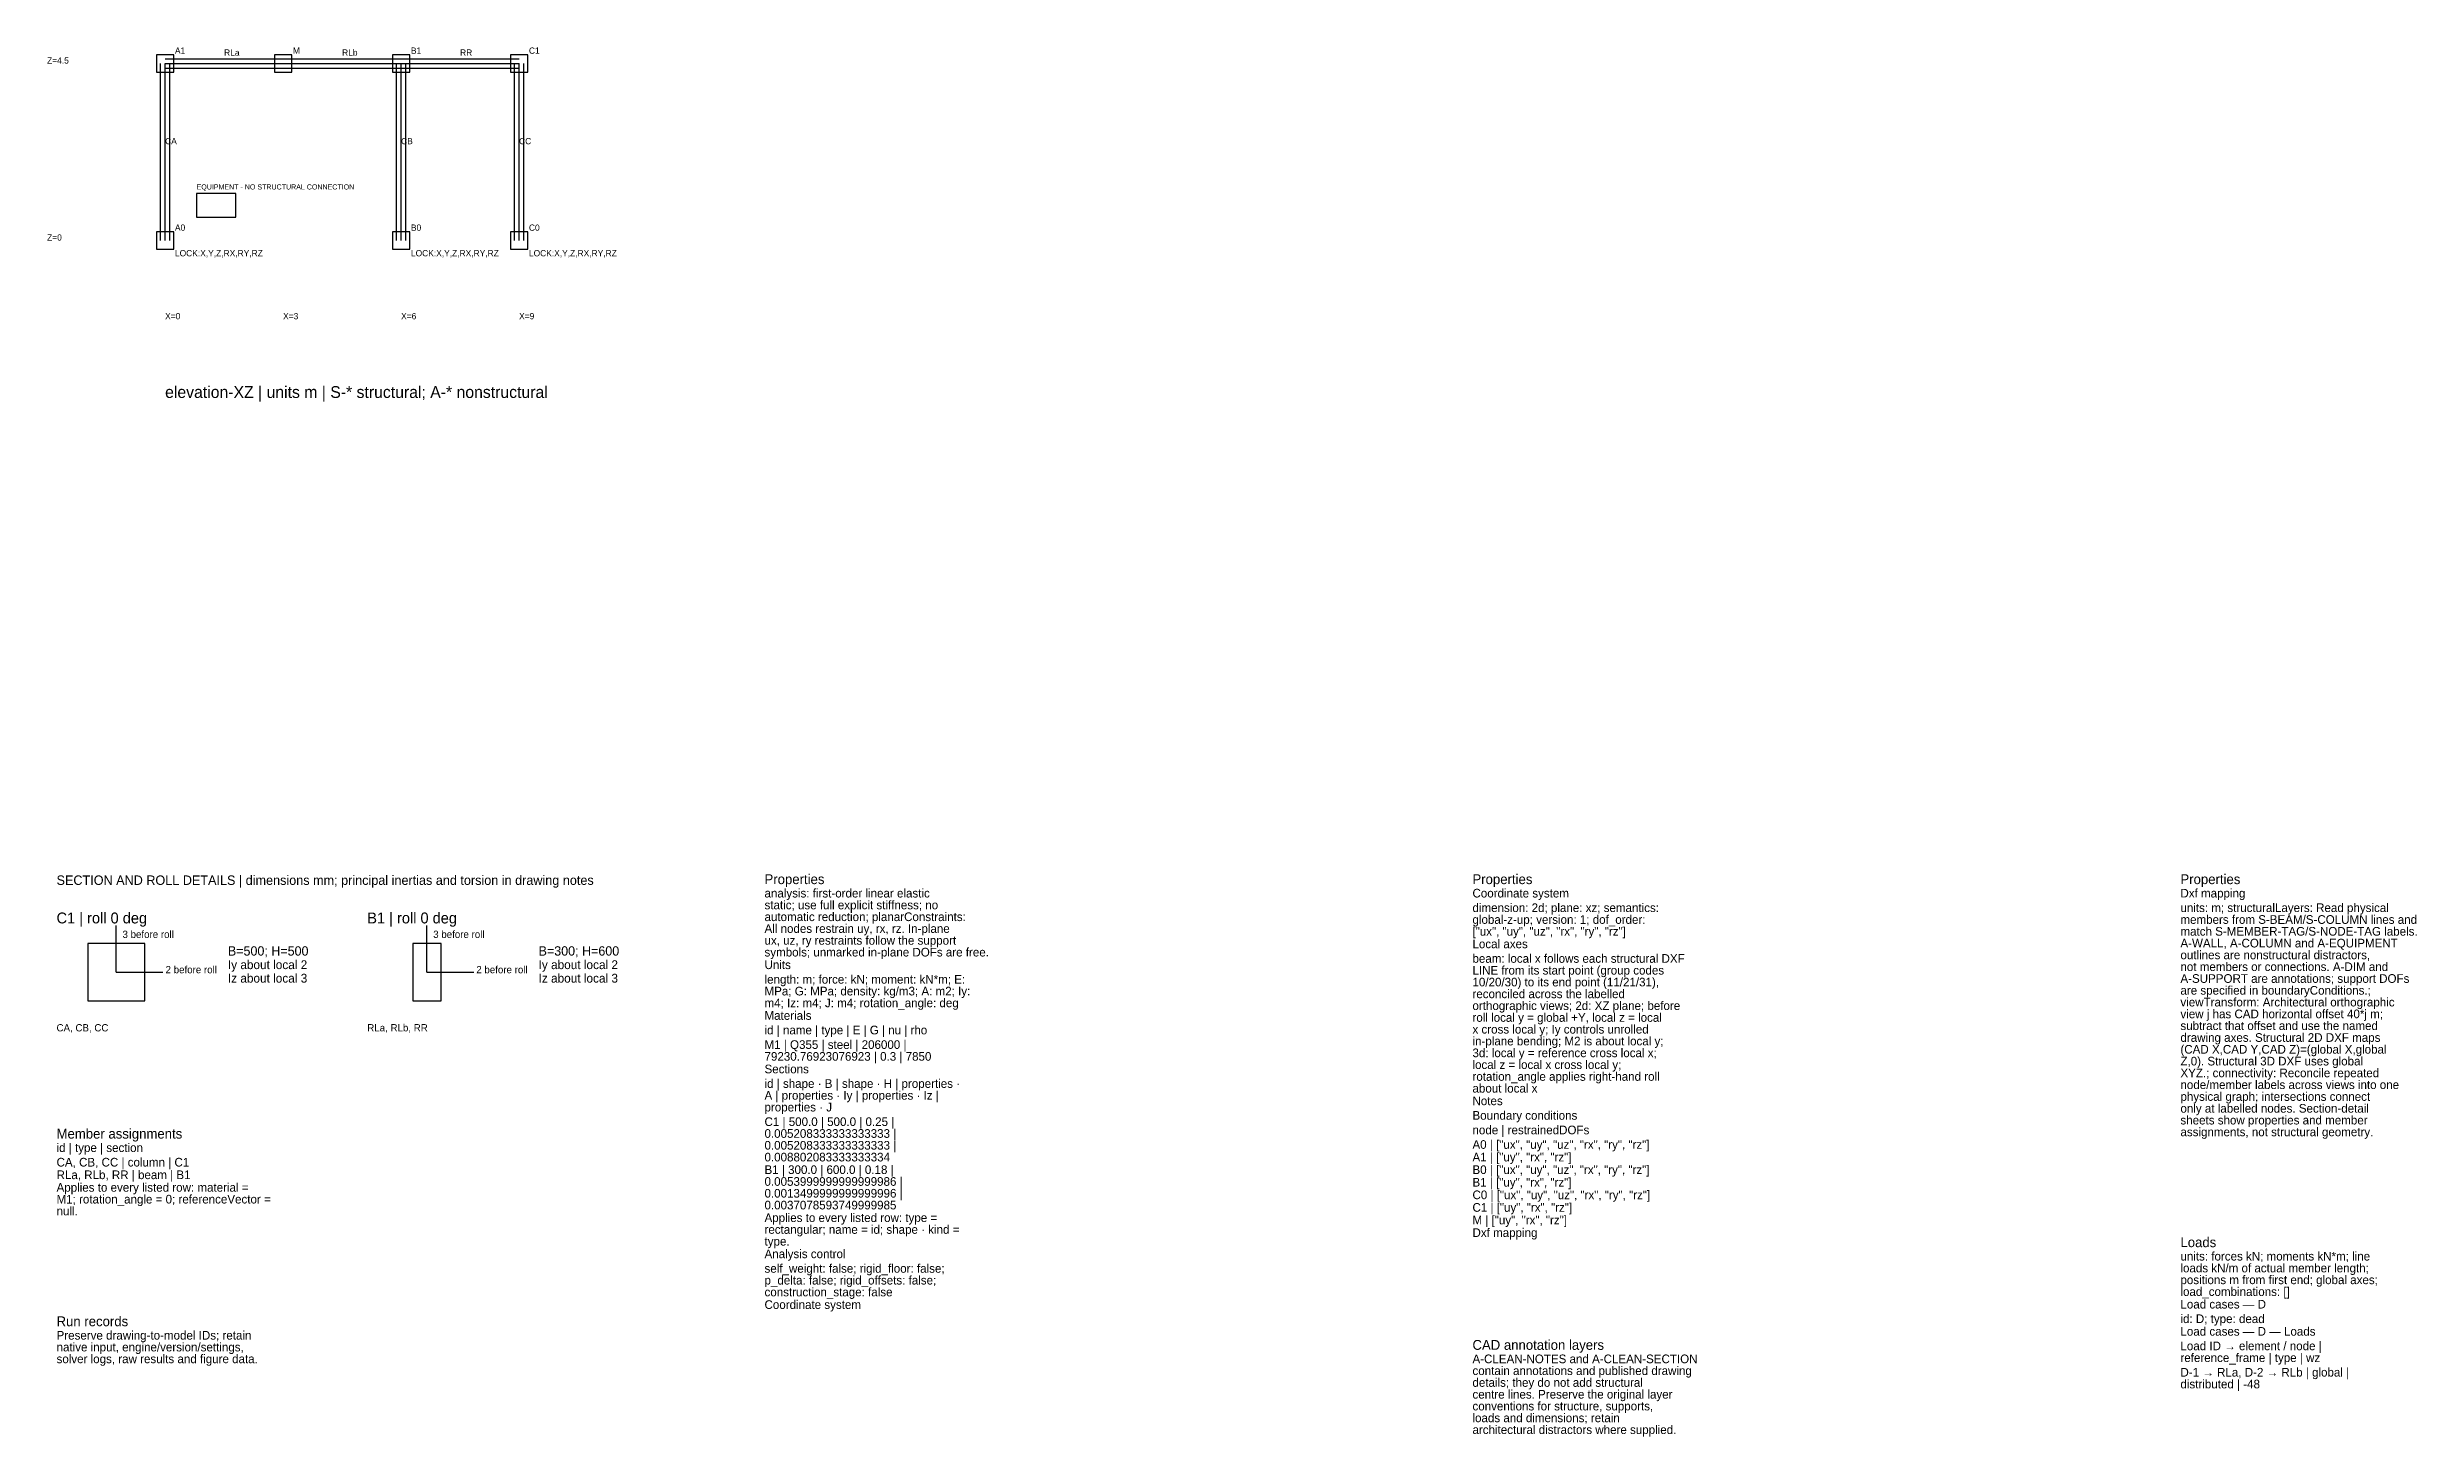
# Model space of a CAD drawing. Extents: x -3 to 57.2, y -30.4 to 4.9.
import ezdxf

# ---------------------------------------------------------------- set-up
doc = ezdxf.new("R2010")
doc.units = 0

msp = doc.modelspace()

# ---------------------------------------------------------------- linework, layer by layer
at = {"layer": 'A-CLEAN-SECTION'}
for p, q in [((-1.242, -18.6), (-1.242, -17.412)), ((6.658, -18.6), (6.658, -17.412)), ((-0.516, -17.874), (-1.968, -17.874)), ((-1.968, -17.874), (-1.968, -19.326)), ((-0.516, -19.326), (-0.516, -17.874)), ((7.021, -17.874), (6.295, -17.874)), ((6.295, -17.874), (6.295, -19.326)), ((7.021, -19.326), (7.021, -17.874)), ((-1.242, -18.6), (-0.054, -18.6)), ((6.658, -18.6), (7.846, -18.6)), ((-1.968, -19.326), (-0.516, -19.326)), ((6.295, -19.326), (7.021, -19.326))]:
    msp.add_line(p, q, dxfattribs=at)
at = {"layer": 'A-COLUMN'}
for p, q in [((0.22, 4.72), (-0.22, 4.72)), ((-0.22, 4.72), (-0.22, 4.28)), ((-0.22, 4.28), (0.22, 4.28)), ((0.22, 4.28), (0.22, 4.72)), ((3.22, 4.72), (2.78, 4.72)), ((2.78, 4.72), (2.78, 4.28)), ((2.78, 4.28), (3.22, 4.28)), ((3.22, 4.28), (3.22, 4.72)), ((6.22, 4.72), (5.78, 4.72)), ((5.78, 4.72), (5.78, 4.28)), ((5.78, 4.28), (6.22, 4.28)), ((6.22, 4.28), (6.22, 4.72)), ((9.22, 4.72), (8.78, 4.72)), ((8.78, 4.72), (8.78, 4.28)), ((8.78, 4.28), (9.22, 4.28)), ((9.22, 4.28), (9.22, 4.72)), ((0.22, 0.22), (-0.22, 0.22)), ((-0.22, 0.22), (-0.22, -0.22)), ((0.22, -0.22), (0.22, 0.22)), ((6.22, 0.22), (5.78, 0.22)), ((5.78, 0.22), (5.78, -0.22)), ((6.22, -0.22), (6.22, 0.22)), ((9.22, 0.22), (8.78, 0.22)), ((8.78, 0.22), (8.78, -0.22)), ((9.22, -0.22), (9.22, 0.22)), ((-0.22, -0.22), (0.22, -0.22)), ((5.78, -0.22), (6.22, -0.22)), ((8.78, -0.22), (9.22, -0.22))]:
    msp.add_line(p, q, dxfattribs=at)
at = {"layer": 'A-EQUIPMENT'}
for p, q in [((1.8, 1.2), (0.8, 1.2)), ((0.8, 1.2), (0.8, 0.6)), ((1.8, 0.6), (1.8, 1.2)), ((0.8, 0.6), (1.8, 0.6))]:
    msp.add_line(p, q, dxfattribs=at)
at = {"layer": 'A-WALL'}
for p, q in [((-0.12, 0), (-0.12, 4.5)), ((0, 4.62), (3, 4.62)), ((0, 4.38), (3, 4.38)), ((0.12, 0), (0.12, 4.5)), ((3, 4.62), (6, 4.62)), ((3, 4.38), (6, 4.38)), ((5.88, 0), (5.88, 4.5)), ((6, 4.62), (9, 4.62)), ((6, 4.38), (9, 4.38)), ((6.12, 0), (6.12, 4.5)), ((8.88, 0), (8.88, 4.5)), ((9.12, 0), (9.12, 4.5))]:
    msp.add_line(p, q, dxfattribs=at)
at = {"layer": 'S-BEAM'}
for p, q in [((0, 4.5), (3, 4.5)), ((3, 4.5), (6, 4.5)), ((6, 4.5), (9, 4.5))]:
    msp.add_line(p, q, dxfattribs=at)
at = {"layer": 'S-COLUMN'}
for p, q in [((0, 0), (0, 4.5)), ((6, 0), (6, 4.5)), ((9, 0), (9, 4.5))]:
    msp.add_line(p, q, dxfattribs=at)

# ---------------------------------------------------------------- texts
at = {"layer": 'A-CLEAN-NOTES'}
for s, height, p in [('Properties', 0.25, (15.24, -16.36)), ('Properties', 0.25, (33.24, -16.36)), ('Properties', 0.25, (51.24, -16.36)), ('static; use full explicit stiffness; no', 0.22, (15.24, -17)), ('analysis: first-order linear elastic', 0.22, (15.24, -16.7)), ('dimension: 2d; plane: xz; semantics:', 0.22, (33.24, -17.07)), ('Coordinate system', 0.22, (33.24, -16.7)), ('units: m; structuralLayers: Read physical', 0.22, (51.24, -17.07)), ('Dxf mapping', 0.22, (51.24, -16.7)), ('All nodes restrain uy, rx, rz. In-plane', 0.22, (15.24, -17.6)), ('automatic reduction; planarConstraints:', 0.22, (15.24, -17.3)), ('global-z-up; version: 1; dof_order:', 0.22, (33.24, -17.37)), ('["ux", "uy", "uz", "rx", "ry", "rz"]', 0.22, (33.24, -17.67)), ('members from S-BEAM/S-COLUMN lines and', 0.22, (51.24, -17.37)), ('match S-MEMBER-TAG/S-NODE-TAG labels.', 0.22, (51.24, -17.67)), ('symbols; unmarked in-plane DOFs are free.', 0.22, (15.24, -18.2)), ('ux, uz, ry restraints follow the support', 0.22, (15.24, -17.9)), ('Local axes', 0.22, (33.24, -17.99)), ('A-WALL, A-COLUMN and A-EQUIPMENT', 0.22, (51.24, -17.97)), ('outlines are nonstructural distractors,', 0.22, (51.24, -18.27)), ('length: m; force: kN; moment: kN*m; E:', 0.22, (15.24, -18.89)), ('Units', 0.22, (15.24, -18.52)), ('beam: local x follows each structural DXF', 0.22, (33.24, -18.36)), ('LINE from its start point (group codes', 0.22, (33.24, -18.66)), ('A-SUPPORT are annotations; support DOFs', 0.22, (51.24, -18.87)), ('not members or connections. A-DIM and', 0.22, (51.24, -18.57)), ('m4; Iz: m4; J: m4; rotation_angle: deg', 0.22, (15.24, -19.49)), ('MPa; G: MPa; density: kg/m3; A: m2; Iy:', 0.22, (15.24, -19.19)), ('reconciled across the labelled', 0.22, (33.24, -19.26)), ('10/20/30) to its end point (11/21/31),', 0.22, (33.24, -18.96)), ('viewTransform: Architectural orthographic', 0.22, (51.24, -19.47)), ('are specified in boundaryConditions.;', 0.22, (51.24, -19.17)), ('Materials', 0.22, (15.24, -19.81)), ('orthographic views; 2d: XZ plane; before', 0.22, (33.24, -19.56)), ('roll local y = global +Y, local z = local', 0.22, (33.24, -19.86)), ('view j has CAD horizontal offset 40*j m;', 0.22, (51.24, -19.77)), ('subtract that offset and use the named', 0.22, (51.24, -20.07)), ('id | name | type | E | G | nu | rho', 0.22, (15.24, -20.18)), ('M1 | Q355 | steel | 206000 |', 0.22, (15.24, -20.55)), ('x cross local y; Iy controls unrolled', 0.22, (33.24, -20.16)), ('in-plane bending; M2 is about local y;', 0.22, (33.24, -20.46)), ('drawing axes. Structural 2D DXF maps', 0.22, (51.24, -20.37)), ('(CAD X,CAD Y,CAD Z)=(global X,global', 0.22, (51.24, -20.67)), ('Sections', 0.22, (15.24, -21.17)), ('79230.76923076923 | 0.3 | 7850', 0.22, (15.24, -20.85)), ('3d: local y = reference cross local x;', 0.22, (33.24, -20.76)), ('local z = local x cross local y;', 0.22, (33.24, -21.06)), ('XYZ.; connectivity: Reconcile repeated', 0.22, (51.24, -21.27)), ('Z,0). Structural 3D DXF uses global', 0.22, (51.24, -20.97)), ('A | properties · Iy | properties · Iz |', 0.22, (15.24, -21.84)), ('id | shape · B | shape · H | properties ·', 0.22, (15.24, -21.54)), ('about local x', 0.22, (33.24, -21.66)), ('rotation_angle applies right-hand roll', 0.22, (33.24, -21.36)), ('physical graph; intersections connect', 0.22, (51.24, -21.87)), ('node/member labels across views into one', 0.22, (51.24, -21.57)), ('C1 | 500.0 | 500.0 | 0.25 |', 0.22, (15.24, -22.51)), ('properties · J', 0.22, (15.24, -22.14)), ('Notes', 0.22, (33.24, -21.98)), ('Boundary conditions', 0.22, (33.24, -22.35)), ('sheets show properties and member', 0.22, (51.24, -22.47)), ('only at labelled nodes. Section-detail', 0.22, (51.24, -22.17)), ('Member assignments', 0.25, (-2.76, -22.83)), ('0.005208333333333333 |', 0.22, (15.24, -22.81)), ('0.005208333333333333 |', 0.22, (15.24, -23.11)), ('A0 | ["ux", "uy", "uz", "rx", "ry", "rz"]', 0.22, (33.24, -23.09)), ('node | restrainedDOFs', 0.22, (33.24, -22.72)), ('assignments, not structural geometry.', 0.22, (51.24, -22.77)), ('CA, CB, CC | column | C1', 0.22, (-2.76, -23.54)), ('id | type | section', 0.22, (-2.76, -23.17)), ('0.008802083333333334', 0.22, (15.24, -23.41)), ('A1 | ["uy", "rx", "rz"]', 0.22, (33.24, -23.41)), ('Applies to every listed row: material =', 0.22, (-2.76, -24.18)), ('RLa, RLb, RR | beam | B1', 0.22, (-2.76, -23.86)), ('0.0053999999999999986 |', 0.22, (15.24, -24.03)), ('B1 | 300.0 | 600.0 | 0.18 |', 0.22, (15.24, -23.73)), ('B0 | ["ux", "uy", "uz", "rx", "ry", "rz"]', 0.22, (33.24, -23.73)), ('B1 | ["uy", "rx", "rz"]', 0.22, (33.24, -24.05)), ('null.', 0.22, (-2.76, -24.78)), ('M1; rotation_angle = 0; referenceVector =', 0.22, (-2.76, -24.48)), ('0.0013499999999999996 |', 0.22, (15.24, -24.33)), ('0.0037078593749999985', 0.22, (15.24, -24.63)), ('C0 | ["ux", "uy", "uz", "rx", "ry", "rz"]', 0.22, (33.24, -24.37)), ('C1 | ["uy", "rx", "rz"]', 0.22, (33.24, -24.69)), ('Applies to every listed row: type =', 0.22, (15.24, -24.95)), ('rectangular; name = id; shape · kind =', 0.22, (15.24, -25.25)), ('M | ["uy", "rx", "rz"]', 0.22, (33.24, -25.01)), ('Dxf mapping', 0.22, (33.24, -25.33)), ('Analysis control', 0.22, (15.24, -25.87)), ('type.', 0.22, (15.24, -25.55)), ('units: forces kN; moments kN*m; line', 0.22, (51.24, -25.93)), ('Loads', 0.25, (51.24, -25.59)), ('self_weight: false; rigid_floor: false;', 0.22, (15.24, -26.24)), ('p_delta: false; rigid_offsets: false;', 0.22, (15.24, -26.54)), ('positions m from first end; global axes;', 0.22, (51.24, -26.53)), ('loads kN/m of actual member length;', 0.22, (51.24, -26.23)), ('construction_stage: false', 0.22, (15.24, -26.84)), ('Coordinate system', 0.22, (15.24, -27.16)), ('load_combinations: []', 0.22, (51.24, -26.83)), ('Load cases — D', 0.22, (51.24, -27.15)), ('Preserve drawing-to-model IDs; retain', 0.22, (-2.76, -27.94)), ('Run records', 0.25, (-2.76, -27.6)), ('id: D; type: dead', 0.22, (51.24, -27.52)), ('Load cases — D — Loads', 0.22, (51.24, -27.84)), ('solver logs, raw results and figure data.', 0.22, (-2.76, -28.54)), ('native input, engine/version/settings,', 0.22, (-2.76, -28.24)), ('A-CLEAN-NOTES and A-CLEAN-SECTION', 0.22, (33.24, -28.54)), ('CAD annotation layers', 0.25, (33.24, -28.2)), ('reference_frame | type | wz', 0.22, (51.24, -28.51)), ('Load ID → element / node |', 0.22, (51.24, -28.21)), ('details; they do not add structural', 0.22, (33.24, -29.14)), ('contain annotations and published drawing', 0.22, (33.24, -28.84)), ('D-1 → RLa, D-2 → RLb | global |', 0.22, (51.24, -28.88)), ('centre lines. Preserve the original layer', 0.22, (33.24, -29.44)), ('conventions for structure, supports,', 0.22, (33.24, -29.74)), ('distributed | -48', 0.22, (51.24, -29.18)), ('architectural distractors where supplied.', 0.22, (33.24, -30.34)), ('loads and dimensions; retain', 0.22, (33.24, -30.04))]:
    msp.add_text(s, height=height, dxfattribs=at).set_placement(p)
at = {"layer": 'A-CLEAN-SECTION'}
for s, height, p in [('SECTION AND ROLL DETAILS | dimensions mm; principal inertias and torsion in drawing notes', 0.24, (-2.76, -16.38)), ('C1 | roll 0 deg', 0.2772, (-2.76, -17.3592)), ('B1 | roll 0 deg', 0.2772, (5.14, -17.3592)), ('3 before roll', 0.1848, (-1.0836, -17.7288)), ('B=500; H=500', 0.2376, (1.596, -18.1776)), ('3 before roll', 0.1848, (6.8164, -17.7288)), ('B=300; H=600', 0.2376, (9.496, -18.1776)), ('2 before roll', 0.1848, (0.012, -18.6264)), ('Iy about local 2', 0.2244, (1.596, -18.5208)), ('Iz about local 3', 0.2244, (1.596, -18.864)), ('2 before roll', 0.1848, (7.912, -18.6264)), ('Iy about local 2', 0.2244, (9.496, -18.5208)), ('Iz about local 3', 0.2244, (9.496, -18.864)), ('CA, CB, CC', 0.1848, (-2.76, -20.1048)), ('RLa, RLb, RR', 0.1848, (5.14, -20.1048))]:
    msp.add_text(s, height=height, dxfattribs=at).set_placement(p)
at = {"layer": 'A-DIM'}
for s, p in [('Z=4.5', (-3, 4.5)), ('Z=0', (-3, 0)), ('X=0', (0, -2)), ('X=3', (3, -2)), ('X=6', (6, -2)), ('X=9', (9, -2))]:
    msp.add_text(s, height=0.16, dxfattribs=at).set_placement(p)
at = {"layer": 'A-EQUIPMENT-TAG'}
msp.add_text('EQUIPMENT - NO STRUCTURAL CONNECTION', height=0.13, dxfattribs=at).set_placement((0.8, 1.3))
at = {"layer": 'A-SUPPORT'}
for p in [(0.25, -0.4), (6.25, -0.4), (9.25, -0.4)]:
    msp.add_text('LOCK:X,Y,Z,RX,RY,RZ', height=0.16, dxfattribs=at).set_placement(p)
at = {"layer": 'ANNOTATION'}
msp.add_text('elevation-XZ | units m | S-* structural; A-* nonstructural', height=0.3, dxfattribs=at).set_placement((0, -4))
at = {"layer": 'S-MEMBER-TAG'}
for s, p in [('RLa', (1.5, 4.7)), ('RLb', (4.5, 4.7)), ('RR', (7.5, 4.7)), ('CA', (0, 2.45)), ('CB', (6, 2.45)), ('CC', (9, 2.45))]:
    msp.add_text(s, height=0.16, dxfattribs=at).set_placement(p)
at = {"layer": 'S-NODE-TAG'}
for s, p in [('A1', (0.25, 4.75)), ('M', (3.25, 4.75)), ('B1', (6.25, 4.75)), ('C1', (9.25, 4.75)), ('A0', (0.25, 0.25)), ('B0', (6.25, 0.25)), ('C0', (9.25, 0.25))]:
    msp.add_text(s, height=0.16, dxfattribs=at).set_placement(p)

doc.saveas('drawing.dxf')
